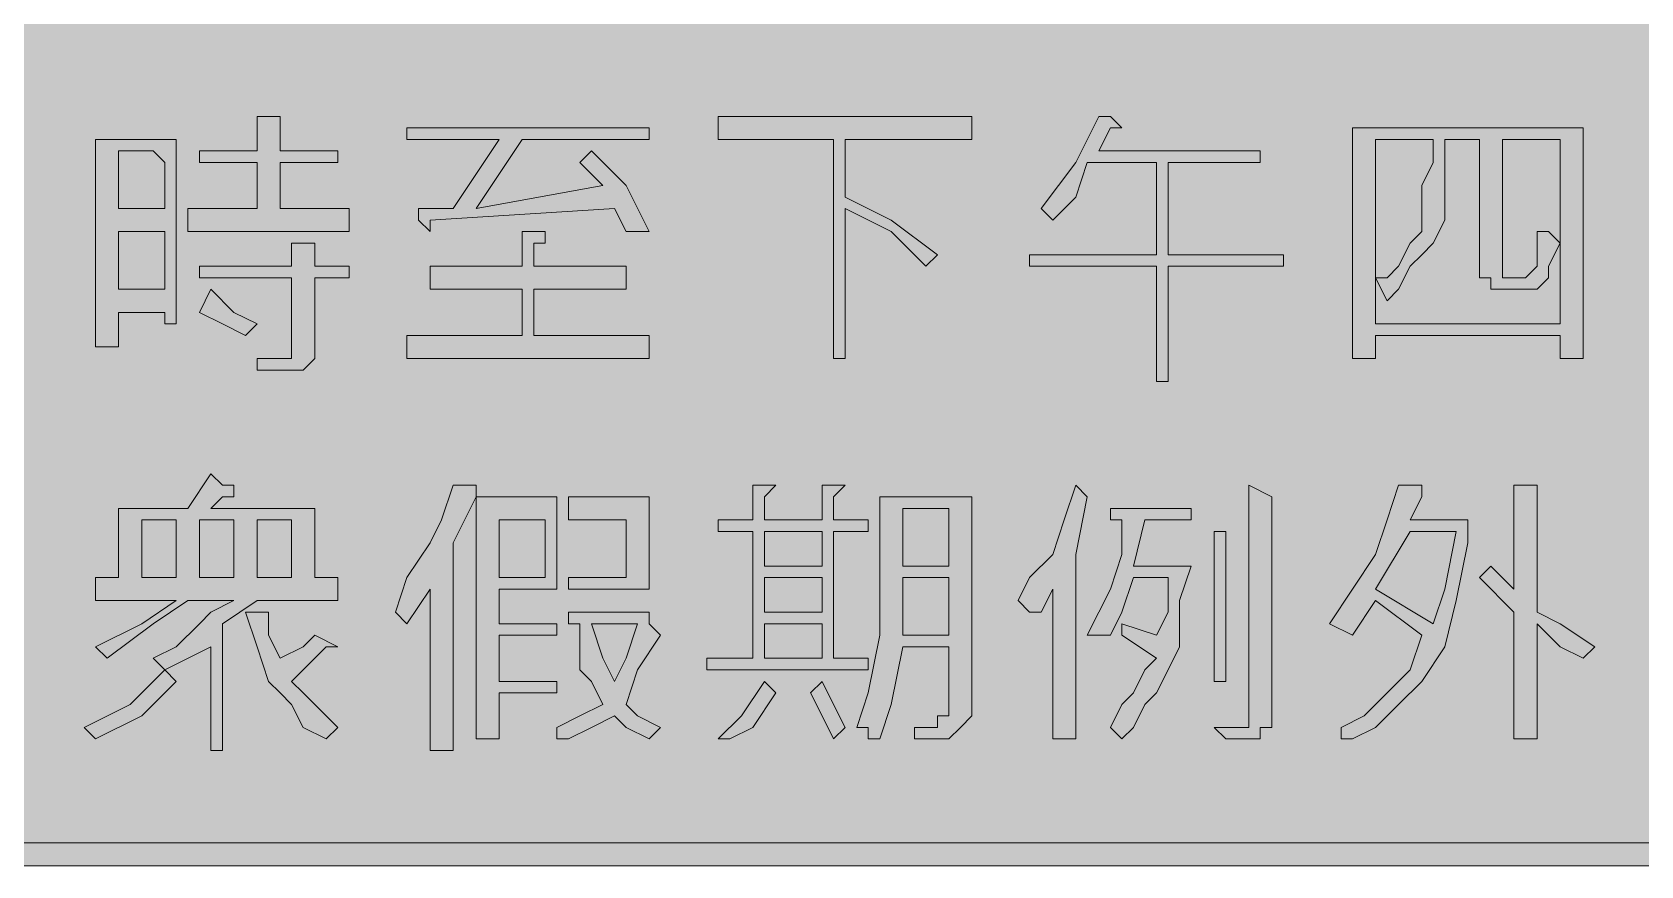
# Model space of a CAD drawing. Header units: metres. Extents: x 11 to 556, y 33 to 238.
# Drawn here: x 280.5 to 447.9, y 34.4 to 121.2 of the extents above; entities that cross this region are included whole.
import ezdxf

# ---------------------------------------------------------------- set-up
doc = ezdxf.new("R2010")
doc.units = ezdxf.units.M
doc.layers.add('FILL_BLACK_000000', color=7, linetype='Continuous', true_color=0x000000)
doc.layers.add('FILL_WHITE_FFFFFF', color=7, linetype='Continuous', true_color=0xffffff)

msp = doc.modelspace()

# ---------------------------------------------------------------- hatches: boundary and pattern name
at = {"layer": 'FILL_BLACK_000000', "true_color": 0x000000}
h = msp.add_hatch(color=7, dxfattribs=at)
h.dxf.hatch_style = 1
h.paths.add_polyline_path([(555.66, 38.81), (555.12, 37.55), (554.35, 36.52), (553.47, 35.6), (552.57, 34.91), (551.67, 34.55), (550.77, 34.42), (549.87, 34.4), (17.07, 34.4), (14.67, 34.55), (13.36, 34.91), (12.77, 35.2), (12.27, 35.6), (11.67, 36.35), (11.26, 37.12), (11.07, 38), (11.07, 40.4), (11.07, 232.4), (11.09, 233.99), (11.22, 235.25), (11.58, 236.28), (12.27, 237.2), (12.67, 237.25), (12.98, 237.39), (13.47, 237.8), (13.96, 238.21), (14.27, 238.35), (14.67, 238.4), (17.07, 238.4), (549.87, 238.4), (550.77, 238.38), (551.67, 238.25), (552.57, 237.89), (553.47, 237.2), (554.35, 236.28), (555.12, 235.25), (555.66, 233.99), (555.82, 233.25), (555.87, 232.4), (555.87, 40.4), (555.82, 39.55), (555.66, 38.81)])
h.paths.add_polyline_path([(550.47, 36.95), (550.88, 37.31), (551.02, 37.6), (551.07, 38), (551.47, 38.05), (551.76, 38.19), (552.12, 38.6), (552.27, 39.2), (552.27, 233.6), (552.27, 234.8), (551.07, 234.8), (551.02, 235.2), (550.88, 235.49), (550.47, 235.85), (549.87, 236), (17.07, 236), (16.23, 235.95), (15.5, 235.79), (14.88, 235.56), (14.37, 235.25), (13.98, 234.89), (13.7, 234.48), (13.53, 234.05), (13.47, 233.6), (13.47, 39.2), (13.62, 38.6), (13.98, 38.19), (14.27, 38.05), (14.67, 38), (14.72, 37.6), (14.88, 37.31), (15.42, 36.95), (16.19, 36.82), (17.07, 36.8), (549.87, 36.8), (550.47, 36.95)], flags=16)
h = msp.add_hatch(color=7, dxfattribs=at)
h.dxf.hatch_style = 1
h.paths.add_polyline_path([(313.47, 101.6), (313.47, 100.4), (296.67, 100.4), (296.67, 101.6), (296.67, 102.8), (303.87, 102.8), (303.87, 107.6), (299.07, 107.6), (297.87, 107.6), (297.87, 108.8), (299.07, 108.8), (303.87, 108.8), (303.87, 112.4), (305.07, 112.4), (306.27, 112.4), (306.27, 111.2), (306.27, 108.8), (312.27, 108.8), (312.27, 107.6), (306.27, 107.6), (306.27, 102.8), (313.47, 102.8), (313.47, 101.6)])
h = msp.add_hatch(color=7, dxfattribs=at)
h.dxf.hatch_style = 1
h.paths.add_polyline_path([(378.27, 112.4), (378.27, 110), (365.07, 110), (365.07, 104), (369.87, 101.6), (374.67, 98), (373.47, 96.8), (369.87, 100.4), (365.07, 102.8), (365.07, 87.2), (363.87, 87.2), (363.87, 110), (351.87, 110), (351.87, 112.4), (378.27, 112.4)])
h = msp.add_hatch(color=7, dxfattribs=at)
h.dxf.hatch_style = 1
h.paths.add_polyline_path([(408.27, 107.6), (398.67, 107.6), (398.67, 98), (410.67, 98), (410.67, 96.8), (398.67, 96.8), (398.67, 84.8), (397.47, 84.8), (397.47, 96.8), (384.27, 96.8), (384.27, 98), (397.47, 98), (397.47, 107.6), (390.27, 107.6), (389.07, 104), (386.67, 101.6), (385.47, 102.8), (389.07, 107.6), (391.47, 112.4), (392.67, 112.4), (393.87, 111.2), (392.67, 111.2), (391.47, 108.8), (408.27, 108.8), (408.27, 107.6)])
h = msp.add_hatch(color=7, dxfattribs=at)
h.dxf.hatch_style = 1
h.paths.add_polyline_path([(338.67, 108.8), (342.27, 105.2), (344.67, 100.4), (342.27, 100.4), (341.07, 102.8), (321.87, 101.6), (321.87, 100.4), (320.67, 101.6), (320.67, 102.8), (324.27, 102.8), (329.07, 110), (319.47, 110), (319.47, 111.2), (344.67, 111.2), (344.67, 110), (331.47, 110), (326.67, 102.8), (339.87, 105.2), (337.47, 107.6), (338.67, 108.8)])
h = msp.add_hatch(color=7, dxfattribs=at)
h.dxf.hatch_style = 1
h.paths.add_polyline_path([(420.27, 87.2), (417.87, 87.2), (417.87, 111.2), (441.87, 111.2), (441.87, 87.2), (439.47, 87.2), (439.47, 89.6), (420.27, 89.6), (420.27, 87.2)])
h.paths.add_polyline_path([(438.27, 95.6), (437.07, 94.4), (432.27, 94.4), (432.27, 95.6), (431.07, 95.6), (431.07, 96.8), (431.07, 110), (427.47, 110), (427.47, 107.6), (427.47, 104), (427.47, 101.6), (426.27, 99.2), (425.07, 98), (423.87, 96.8), (422.67, 94.4), (421.47, 93.2), (420.27, 95.6), (420.27, 90.8), (439.47, 90.8), (439.47, 99.2), (438.27, 96.8), (438.27, 95.6)], flags=16)
h.paths.add_polyline_path([(421.47, 95.6), (422.67, 96.8), (423.87, 99.2), (425.07, 100.4), (425.07, 102.8), (425.07, 105.2), (426.27, 107.6), (426.27, 110), (420.27, 110), (420.27, 95.6), (421.47, 95.6)], flags=16)
h.paths.add_polyline_path([(439.47, 110), (433.47, 110), (433.47, 96.8), (433.47, 95.6), (435.87, 95.6), (437.07, 96.8), (437.07, 100.4), (438.27, 100.4), (439.47, 99.2), (439.47, 110)], flags=16)
h = msp.add_hatch(color=7, dxfattribs=at)
h.dxf.hatch_style = 1
h.paths.add_polyline_path([(295.47, 90.8), (294.27, 90.8), (294.27, 92), (293.07, 92), (289.47, 92), (289.47, 88.4), (287.07, 88.4), (287.07, 110), (295.47, 110), (295.47, 90.8)])
h.paths.add_polyline_path([(294.27, 94.4), (294.27, 100.4), (293.07, 100.4), (289.47, 100.4), (289.47, 94.4), (293.07, 94.4), (294.27, 94.4)], flags=16)
h.paths.add_polyline_path([(294.27, 107.6), (293.07, 108.8), (289.47, 108.8), (289.47, 107.6), (289.47, 102.8), (293.07, 102.8), (294.27, 102.8), (294.27, 107.6)], flags=16)
h = msp.add_hatch(color=7, dxfattribs=at)
h.dxf.hatch_style = 1
h.paths.add_polyline_path([(308.67, 99.2), (309.87, 99.2), (309.87, 96.8), (312.27, 96.8), (313.47, 96.8), (313.47, 95.6), (312.27, 95.6), (309.87, 95.6), (309.87, 94.4), (309.87, 87.2), (308.67, 86), (305.07, 86), (303.87, 86), (303.87, 87.2), (306.27, 87.2), (307.47, 87.2), (307.47, 88.4), (307.47, 94.4), (307.47, 95.6), (297.87, 95.6), (297.87, 96.8), (307.47, 96.8), (307.47, 99.2), (308.67, 99.2)])
h = msp.add_hatch(color=7, dxfattribs=at)
h.dxf.hatch_style = 1
h.paths.add_polyline_path([(344.67, 89.6), (344.67, 87.2), (319.47, 87.2), (319.47, 89.6), (331.47, 89.6), (331.47, 94.4), (321.87, 94.4), (321.87, 96.8), (331.47, 96.8), (331.47, 100.4), (332.67, 100.4), (333.87, 100.4), (333.87, 99.2), (332.67, 99.2), (332.67, 96.8), (342.27, 96.8), (342.27, 94.4), (332.67, 94.4), (332.67, 89.6), (344.67, 89.6)])
h = msp.add_hatch(color=7, dxfattribs=at)
h.dxf.hatch_style = 1
h.paths.add_polyline_path([(301.47, 92), (303.87, 90.8), (302.67, 89.6), (300.27, 90.8), (297.87, 92), (299.07, 94.4), (301.47, 92)])
h = msp.add_hatch(color=7, dxfattribs=at)
h.dxf.hatch_style = 1
h.paths.add_polyline_path([(301.47, 74), (301.47, 72.8), (300.27, 72.8), (299.07, 71.6), (309.87, 71.6), (309.87, 64.4), (312.27, 64.4), (312.27, 62), (303.87, 62), (300.27, 59.6), (300.27, 46.4), (299.07, 46.4), (299.07, 57.2), (294.27, 54.8), (293.07, 56), (295.47, 57.2), (297.87, 59.6), (299.07, 60.8), (301.47, 62), (296.67, 62), (293.07, 59.6), (288.27, 56), (287.07, 57.2), (291.87, 59.6), (295.47, 62), (287.07, 62), (287.07, 64.4), (289.47, 64.4), (289.47, 71.6), (296.67, 71.6), (299.07, 75.2), (300.27, 74), (301.47, 74)])
h.paths.add_polyline_path([(295.47, 64.4), (295.47, 70.4), (291.87, 70.4), (291.87, 64.4), (295.47, 64.4)], flags=16)
h.paths.add_polyline_path([(301.47, 70.4), (297.87, 70.4), (297.87, 64.4), (301.47, 64.4), (301.47, 70.4)], flags=16)
h.paths.add_polyline_path([(303.87, 70.4), (303.87, 64.4), (307.47, 64.4), (307.47, 70.4), (303.87, 70.4)], flags=16)
h = msp.add_hatch(color=7, dxfattribs=at)
h.dxf.hatch_style = 1
h.paths.add_polyline_path([(326.67, 72.8), (324.27, 68), (324.27, 46.4), (321.87, 46.4), (321.87, 63.2), (319.47, 59.6), (318.27, 60.8), (319.47, 64.4), (321.87, 68), (323.07, 70.4), (324.27, 74), (326.67, 74), (326.67, 72.8)])
h = msp.add_hatch(color=7, dxfattribs=at)
h.dxf.hatch_style = 1
h.paths.add_polyline_path([(354.27, 70.4), (355.47, 70.4), (355.47, 74), (356.67, 74), (357.87, 74), (356.67, 72.8), (356.67, 70.4), (362.67, 70.4), (362.67, 74), (363.87, 74), (365.07, 74), (363.87, 72.8), (363.87, 70.4), (365.07, 70.4), (367.47, 70.4), (367.47, 69.2), (365.07, 69.2), (363.87, 69.2), (363.87, 56), (365.07, 56), (366.27, 56), (367.47, 56), (367.47, 54.8), (366.27, 54.8), (351.87, 54.8), (350.67, 54.8), (350.67, 56), (351.87, 56), (354.27, 56), (355.47, 56), (355.47, 69.2), (354.27, 69.2), (351.87, 69.2), (351.87, 70.4), (354.27, 70.4)])
h.paths.add_polyline_path([(362.67, 65.6), (362.67, 69.2), (356.67, 69.2), (356.67, 65.6), (362.67, 65.6)], flags=16)
h.paths.add_polyline_path([(356.67, 64.4), (356.67, 60.8), (362.67, 60.8), (362.67, 64.4), (356.67, 64.4)], flags=16)
h.paths.add_polyline_path([(356.67, 56), (362.67, 56), (362.67, 59.6), (356.67, 59.6), (356.67, 56)], flags=16)
h = msp.add_hatch(color=7, dxfattribs=at)
h.dxf.hatch_style = 1
h.paths.add_polyline_path([(389.07, 47.6), (386.67, 47.6), (386.67, 63.2), (385.47, 60.8), (384.27, 60.8), (383.07, 62), (384.27, 64.4), (386.67, 66.8), (387.87, 70.4), (389.07, 74), (390.27, 72.8), (389.07, 66.8), (389.07, 47.6)])
h = msp.add_hatch(color=7, dxfattribs=at)
h.dxf.hatch_style = 1
h.paths.add_polyline_path([(409.47, 48.8), (408.27, 48.8), (408.27, 47.6), (407.07, 47.6), (404.67, 47.6), (403.47, 48.8), (404.67, 48.8), (405.87, 48.8), (407.07, 48.8), (407.07, 50), (407.07, 51.2), (407.07, 74), (409.47, 72.8), (409.47, 50), (409.47, 48.8)])
h = msp.add_hatch(color=7, dxfattribs=at)
h.dxf.hatch_style = 1
h.paths.add_polyline_path([(425.07, 58.4), (420.27, 62), (417.87, 58.4), (415.47, 59.6), (417.87, 63.2), (420.27, 66.8), (421.47, 70.4), (422.67, 74), (425.07, 74), (425.07, 72.8), (423.87, 70.4), (428.67, 70.4), (429.87, 70.4), (429.87, 69.2), (429.87, 68), (428.67, 62), (427.47, 57.2), (425.07, 53.6), (422.67, 51.2), (420.27, 48.8), (417.87, 47.6), (416.67, 47.6), (416.67, 48.8), (419.07, 50), (421.47, 52.4), (423.87, 54.8), (425.07, 58.4)])
h.paths.add_polyline_path([(420.27, 63.2), (426.27, 59.6), (427.47, 63.2), (428.67, 69.2), (423.87, 69.2), (420.27, 63.2)], flags=16)
h = msp.add_hatch(color=7, dxfattribs=at)
h.dxf.hatch_style = 1
h.paths.add_polyline_path([(434.67, 63.2), (434.67, 74), (437.07, 74), (437.07, 60.8), (439.47, 59.6), (443.07, 57.2), (441.87, 56), (439.47, 57.2), (437.07, 59.6), (437.07, 47.6), (434.67, 47.6), (434.67, 60.8), (431.07, 64.4), (432.27, 65.6), (434.67, 63.2)])
h = msp.add_hatch(color=7, dxfattribs=at)
h.dxf.hatch_style = 1
h.paths.add_polyline_path([(335.07, 53.6), (335.07, 52.4), (329.07, 52.4), (329.07, 47.6), (326.67, 47.6), (326.67, 72.8), (335.07, 72.8), (335.07, 63.2), (329.07, 63.2), (329.07, 59.6), (335.07, 59.6), (335.07, 58.4), (329.07, 58.4), (329.07, 53.6), (335.07, 53.6)])
h.paths.add_polyline_path([(329.07, 64.4), (333.87, 64.4), (333.87, 70.4), (329.07, 70.4), (329.07, 64.4)], flags=16)
h = msp.add_hatch(color=7, dxfattribs=at)
h.dxf.hatch_style = 1
h.paths.add_polyline_path([(344.67, 63.2), (336.27, 63.2), (336.27, 64.4), (342.27, 64.4), (342.27, 70.4), (336.27, 70.4), (336.27, 72.8), (344.67, 72.8), (344.67, 63.2)])
h = msp.add_hatch(color=7, dxfattribs=at)
h.dxf.hatch_style = 1
h.paths.add_polyline_path([(368.67, 47.6), (367.47, 47.6), (367.47, 48.8), (366.27, 48.8), (367.47, 52.4), (368.67, 58.4), (368.67, 65.6), (368.67, 72.8), (378.27, 72.8), (378.27, 52.4), (378.27, 50), (377.07, 48.8), (375.87, 47.6), (373.47, 47.6), (372.27, 47.6), (372.27, 48.8), (373.47, 48.8), (374.67, 48.8), (374.67, 50), (375.87, 50), (375.87, 51.2), (375.87, 57.2), (371.07, 57.2), (369.87, 51.2), (368.67, 47.6)])
h.paths.add_polyline_path([(375.87, 64.4), (371.07, 64.4), (371.07, 58.4), (375.87, 58.4), (375.87, 64.4)], flags=16)
h.paths.add_polyline_path([(371.07, 71.6), (371.07, 65.6), (375.87, 65.6), (375.87, 71.6), (371.07, 71.6)], flags=16)
h = msp.add_hatch(color=7, dxfattribs=at)
h.dxf.hatch_style = 1
h.paths.add_polyline_path([(392.67, 71.6), (401.07, 71.6), (401.07, 70.4), (396.27, 70.4), (395.07, 65.6), (401.07, 65.6), (399.87, 62), (399.87, 57.2), (398.67, 54.8), (397.47, 52.4), (396.27, 51.2), (395.07, 48.8), (393.87, 47.6), (392.67, 48.8), (393.87, 51.2), (395.07, 52.4), (396.27, 54.8), (397.47, 56), (393.87, 58.4), (393.87, 59.6), (397.47, 58.4), (398.67, 60.8), (398.67, 64.4), (395.07, 64.4), (393.87, 60.8), (392.67, 58.4), (391.47, 58.4), (390.27, 58.4), (391.47, 60.8), (392.67, 63.2), (393.87, 66.8), (393.87, 70.4), (392.67, 70.4), (392.67, 71.6)])
h = msp.add_hatch(color=7, dxfattribs=at)
h.dxf.hatch_style = 1
h.paths.add_polyline_path([(404.67, 53.6), (403.47, 53.6), (403.47, 69.2), (404.67, 69.2), (404.67, 53.6)])
h = msp.add_hatch(color=7, dxfattribs=at)
h.dxf.hatch_style = 1
h.paths.add_polyline_path([(308.67, 48.8), (307.47, 51.2), (306.27, 52.4), (305.07, 53.6), (303.87, 57.2), (302.67, 60.8), (305.07, 60.8), (305.07, 58.4), (306.27, 56), (308.67, 57.2), (309.87, 58.4), (312.27, 57.2), (311.07, 57.2), (307.47, 53.6), (308.67, 52.4), (309.87, 51.2), (311.07, 50), (312.27, 48.8), (311.07, 47.6), (308.67, 48.8)])
h = msp.add_hatch(color=7, dxfattribs=at)
h.dxf.hatch_style = 1
h.paths.add_polyline_path([(337.47, 54.8), (337.47, 57.2), (337.47, 59.6), (336.27, 59.6), (336.27, 60.8), (343.47, 60.8), (344.67, 60.8), (344.67, 59.6), (345.87, 58.4), (343.47, 54.8), (342.27, 51.2), (343.47, 50), (345.87, 48.8), (344.67, 47.6), (342.27, 48.8), (341.07, 50), (338.67, 48.8), (336.27, 47.6), (335.07, 47.6), (335.07, 48.8), (337.47, 50), (339.87, 51.2), (338.67, 53.6), (337.47, 54.8)])
h.paths.add_polyline_path([(339.87, 56), (341.07, 53.6), (342.27, 56), (343.47, 59.6), (338.67, 59.6), (339.87, 56)], flags=16)
h = msp.add_hatch(color=7, dxfattribs=at)
h.dxf.hatch_style = 1
h.paths.add_polyline_path([(290.67, 51.2), (294.27, 54.8), (295.47, 53.6), (291.87, 50), (287.07, 47.6), (285.87, 48.8), (290.67, 51.2)])
h = msp.add_hatch(color=7, dxfattribs=at)
h.dxf.hatch_style = 1
h.paths.add_polyline_path([(354.27, 50), (356.67, 53.6), (357.87, 52.4), (355.47, 48.8), (353.07, 47.6), (351.87, 47.6), (354.27, 50)])
h = msp.add_hatch(color=7, dxfattribs=at)
h.dxf.hatch_style = 1
h.paths.add_polyline_path([(362.67, 50), (361.47, 52.4), (362.67, 53.6), (363.87, 51.2), (365.07, 48.8), (363.87, 47.6), (362.67, 50)])
at = {"layer": 'FILL_WHITE_FFFFFF', "true_color": 0xffffff}
h = msp.add_hatch(color=7, dxfattribs=at)
h.dxf.hatch_style = 1
h.paths.add_polyline_path([(549.87, 236), (550.75, 235.79), (551.52, 235.25), (552.06, 234.48), (552.27, 233.6), (552.27, 39.2), (552.12, 38.6), (551.76, 38.19), (551.47, 38.05), (551.07, 38), (551.02, 37.6), (550.88, 37.31), (550.47, 36.95), (549.87, 36.8), (17.07, 36.8), (16.19, 36.82), (15.42, 36.95), (14.88, 37.31), (14.72, 37.6), (14.67, 38), (14.27, 38.05), (13.98, 38.19), (13.62, 38.6), (13.47, 39.2), (13.47, 233.6), (13.62, 234.2), (13.98, 234.61), (14.27, 234.75), (14.67, 234.8), (14.72, 235.2), (14.88, 235.49), (15.42, 235.85), (16.19, 235.98), (17.07, 236), (549.87, 236)])

# ---------------------------------------------------------------- linework, layer by layer
at = {"layer": 'FILL_BLACK_000000', "lineweight": 0, "true_color": 0x000000}
for points in [[(17.07, 238.4), (549.87, 238.4), (550.77, 238.38), (551.67, 238.25), (552.57, 237.89), (553.47, 237.2), (554.35, 236.28), (555.12, 235.25), (555.66, 233.99), (555.82, 233.25), (555.87, 232.4), (555.87, 40.4), (555.82, 39.55), (555.66, 38.81), (555.12, 37.55), (554.35, 36.52), (553.47, 35.6), (552.57, 34.91), (551.67, 34.55), (550.77, 34.42), (549.87, 34.4), (17.07, 34.4)], [(17.07, 36.8), (549.87, 36.8), (550.47, 36.95), (550.88, 37.31), (551.02, 37.6), (551.07, 38), (551.47, 38.05), (551.76, 38.19), (552.12, 38.6), (552.27, 39.2), (552.27, 233.6), (552.27, 234.8), (551.07, 234.8), (551.02, 235.2), (550.88, 235.49), (550.47, 235.85), (549.87, 236), (17.07, 236)]]:
    msp.add_lwpolyline(points, dxfattribs=at)
for points in [[(313.47, 101.6), (313.47, 100.4), (296.67, 100.4), (296.67, 101.6), (296.67, 102.8), (303.87, 102.8), (303.87, 107.6), (299.07, 107.6), (297.87, 107.6), (297.87, 108.8), (299.07, 108.8), (303.87, 108.8), (303.87, 112.4), (305.07, 112.4), (306.27, 112.4), (306.27, 111.2), (306.27, 108.8), (312.27, 108.8), (312.27, 107.6), (306.27, 107.6), (306.27, 102.8), (313.47, 102.8)], [(378.27, 112.4), (378.27, 110), (365.07, 110), (365.07, 104), (369.87, 101.6), (374.67, 98), (373.47, 96.8), (369.87, 100.4), (365.07, 102.8), (365.07, 87.2), (363.87, 87.2), (363.87, 110), (351.87, 110), (351.87, 112.4)], [(408.27, 107.6), (398.67, 107.6), (398.67, 98), (410.67, 98), (410.67, 96.8), (398.67, 96.8), (398.67, 84.8), (397.47, 84.8), (397.47, 96.8), (384.27, 96.8), (384.27, 98), (397.47, 98), (397.47, 107.6), (390.27, 107.6), (389.07, 104), (386.67, 101.6), (385.47, 102.8), (389.07, 107.6), (391.47, 112.4), (392.67, 112.4), (393.87, 111.2), (392.67, 111.2), (391.47, 108.8), (408.27, 108.8)], [(338.67, 108.8), (342.27, 105.2), (344.67, 100.4), (342.27, 100.4), (341.07, 102.8), (321.87, 101.6), (321.87, 100.4), (320.67, 101.6), (320.67, 102.8), (324.27, 102.8), (329.07, 110), (319.47, 110), (319.47, 111.2), (344.67, 111.2), (344.67, 110), (331.47, 110), (326.67, 102.8), (339.87, 105.2), (337.47, 107.6)], [(420.27, 87.2), (417.87, 87.2), (417.87, 111.2), (441.87, 111.2), (441.87, 87.2), (439.47, 87.2), (439.47, 89.6), (420.27, 89.6)], [(295.47, 90.8), (294.27, 90.8), (294.27, 92), (293.07, 92), (289.47, 92), (289.47, 88.4), (287.07, 88.4), (287.07, 110), (295.47, 110)], [(438.27, 95.6), (437.07, 94.4), (432.27, 94.4), (432.27, 95.6), (431.07, 95.6), (431.07, 96.8), (431.07, 110), (427.47, 110), (427.47, 107.6), (427.47, 104), (427.47, 101.6), (426.27, 99.2), (425.07, 98), (423.87, 96.8), (422.67, 94.4), (421.47, 93.2), (420.27, 95.6), (420.27, 90.8), (439.47, 90.8), (439.47, 99.2), (438.27, 96.8)], [(421.47, 95.6), (422.67, 96.8), (423.87, 99.2), (425.07, 100.4), (425.07, 102.8), (425.07, 105.2), (426.27, 107.6), (426.27, 110), (420.27, 110), (420.27, 95.6)], [(439.47, 110), (433.47, 110), (433.47, 96.8), (433.47, 95.6), (435.87, 95.6), (437.07, 96.8), (437.07, 100.4), (438.27, 100.4), (439.47, 99.2)], [(294.27, 107.6), (293.07, 108.8), (289.47, 108.8), (289.47, 107.6), (289.47, 102.8), (293.07, 102.8), (294.27, 102.8)], [(294.27, 94.4), (294.27, 100.4), (293.07, 100.4), (289.47, 100.4), (289.47, 94.4), (293.07, 94.4)], [(308.67, 99.2), (309.87, 99.2), (309.87, 96.8), (312.27, 96.8), (313.47, 96.8), (313.47, 95.6), (312.27, 95.6), (309.87, 95.6), (309.87, 94.4), (309.87, 87.2), (308.67, 86), (305.07, 86), (303.87, 86), (303.87, 87.2), (306.27, 87.2), (307.47, 87.2), (307.47, 88.4), (307.47, 94.4), (307.47, 95.6), (297.87, 95.6), (297.87, 96.8), (307.47, 96.8), (307.47, 99.2)], [(344.67, 89.6), (344.67, 87.2), (319.47, 87.2), (319.47, 89.6), (331.47, 89.6), (331.47, 94.4), (321.87, 94.4), (321.87, 96.8), (331.47, 96.8), (331.47, 100.4), (332.67, 100.4), (333.87, 100.4), (333.87, 99.2), (332.67, 99.2), (332.67, 96.8), (342.27, 96.8), (342.27, 94.4), (332.67, 94.4), (332.67, 89.6)], [(301.47, 92), (303.87, 90.8), (302.67, 89.6), (300.27, 90.8), (297.87, 92), (299.07, 94.4)], [(301.47, 74), (301.47, 72.8), (300.27, 72.8), (299.07, 71.6), (309.87, 71.6), (309.87, 64.4), (312.27, 64.4), (312.27, 62), (303.87, 62), (300.27, 59.6), (300.27, 46.4), (299.07, 46.4), (299.07, 57.2), (294.27, 54.8), (293.07, 56), (295.47, 57.2), (297.87, 59.6), (299.07, 60.8), (301.47, 62), (296.67, 62), (293.07, 59.6), (288.27, 56), (287.07, 57.2), (291.87, 59.6), (295.47, 62), (287.07, 62), (287.07, 64.4), (289.47, 64.4), (289.47, 71.6), (296.67, 71.6), (299.07, 75.2), (300.27, 74)], [(326.67, 72.8), (324.27, 68), (324.27, 46.4), (321.87, 46.4), (321.87, 63.2), (319.47, 59.6), (318.27, 60.8), (319.47, 64.4), (321.87, 68), (323.07, 70.4), (324.27, 74), (326.67, 74)], [(354.27, 70.4), (355.47, 70.4), (355.47, 74), (356.67, 74), (357.87, 74), (356.67, 72.8), (356.67, 70.4), (362.67, 70.4), (362.67, 74), (363.87, 74), (365.07, 74), (363.87, 72.8), (363.87, 70.4), (365.07, 70.4), (367.47, 70.4), (367.47, 69.2), (365.07, 69.2), (363.87, 69.2), (363.87, 56), (365.07, 56), (366.27, 56), (367.47, 56), (367.47, 54.8), (366.27, 54.8), (351.87, 54.8), (350.67, 54.8), (350.67, 56), (351.87, 56), (354.27, 56), (355.47, 56), (355.47, 69.2), (354.27, 69.2), (351.87, 69.2), (351.87, 70.4)], [(389.07, 47.6), (386.67, 47.6), (386.67, 63.2), (385.47, 60.8), (384.27, 60.8), (383.07, 62), (384.27, 64.4), (386.67, 66.8), (387.87, 70.4), (389.07, 74), (390.27, 72.8), (389.07, 66.8)], [(409.47, 48.8), (408.27, 48.8), (408.27, 47.6), (407.07, 47.6), (404.67, 47.6), (403.47, 48.8), (404.67, 48.8), (405.87, 48.8), (407.07, 48.8), (407.07, 50), (407.07, 51.2), (407.07, 74), (409.47, 72.8), (409.47, 50)], [(425.07, 58.4), (420.27, 62), (417.87, 58.4), (415.47, 59.6), (417.87, 63.2), (420.27, 66.8), (421.47, 70.4), (422.67, 74), (425.07, 74), (425.07, 72.8), (423.87, 70.4), (428.67, 70.4), (429.87, 70.4), (429.87, 69.2), (429.87, 68), (428.67, 62), (427.47, 57.2), (425.07, 53.6), (422.67, 51.2), (420.27, 48.8), (417.87, 47.6), (416.67, 47.6), (416.67, 48.8), (419.07, 50), (421.47, 52.4), (423.87, 54.8)], [(434.67, 63.2), (434.67, 74), (437.07, 74), (437.07, 60.8), (439.47, 59.6), (443.07, 57.2), (441.87, 56), (439.47, 57.2), (437.07, 59.6), (437.07, 47.6), (434.67, 47.6), (434.67, 60.8), (431.07, 64.4), (432.27, 65.6)], [(335.07, 53.6), (335.07, 52.4), (329.07, 52.4), (329.07, 47.6), (326.67, 47.6), (326.67, 72.8), (335.07, 72.8), (335.07, 63.2), (329.07, 63.2), (329.07, 59.6), (335.07, 59.6), (335.07, 58.4), (329.07, 58.4), (329.07, 53.6)], [(344.67, 63.2), (336.27, 63.2), (336.27, 64.4), (342.27, 64.4), (342.27, 70.4), (336.27, 70.4), (336.27, 72.8), (344.67, 72.8)], [(368.67, 47.6), (367.47, 47.6), (367.47, 48.8), (366.27, 48.8), (367.47, 52.4), (368.67, 58.4), (368.67, 65.6), (368.67, 72.8), (378.27, 72.8), (378.27, 52.4), (378.27, 50), (377.07, 48.8), (375.87, 47.6), (373.47, 47.6), (372.27, 47.6), (372.27, 48.8), (373.47, 48.8), (374.67, 48.8), (374.67, 50), (375.87, 50), (375.87, 51.2), (375.87, 57.2), (371.07, 57.2), (369.87, 51.2)], [(295.47, 64.4), (295.47, 70.4), (291.87, 70.4), (291.87, 64.4)], [(301.47, 70.4), (297.87, 70.4), (297.87, 64.4), (301.47, 64.4)], [(303.87, 70.4), (303.87, 64.4), (307.47, 64.4), (307.47, 70.4)], [(329.07, 64.4), (333.87, 64.4), (333.87, 70.4), (329.07, 70.4)], [(371.07, 71.6), (371.07, 65.6), (375.87, 65.6), (375.87, 71.6)], [(392.67, 71.6), (401.07, 71.6), (401.07, 70.4), (396.27, 70.4), (395.07, 65.6), (401.07, 65.6), (399.87, 62), (399.87, 57.2), (398.67, 54.8), (397.47, 52.4), (396.27, 51.2), (395.07, 48.8), (393.87, 47.6), (392.67, 48.8), (393.87, 51.2), (395.07, 52.4), (396.27, 54.8), (397.47, 56), (393.87, 58.4), (393.87, 59.6), (397.47, 58.4), (398.67, 60.8), (398.67, 64.4), (395.07, 64.4), (393.87, 60.8), (392.67, 58.4), (391.47, 58.4), (390.27, 58.4), (391.47, 60.8), (392.67, 63.2), (393.87, 66.8), (393.87, 70.4), (392.67, 70.4)], [(362.67, 65.6), (362.67, 69.2), (356.67, 69.2), (356.67, 65.6)], [(404.67, 53.6), (403.47, 53.6), (403.47, 69.2), (404.67, 69.2)], [(420.27, 63.2), (426.27, 59.6), (427.47, 63.2), (428.67, 69.2), (423.87, 69.2)], [(356.67, 64.4), (356.67, 60.8), (362.67, 60.8), (362.67, 64.4)], [(375.87, 64.4), (371.07, 64.4), (371.07, 58.4), (375.87, 58.4)], [(308.67, 48.8), (307.47, 51.2), (306.27, 52.4), (305.07, 53.6), (303.87, 57.2), (302.67, 60.8), (305.07, 60.8), (305.07, 58.4), (306.27, 56), (308.67, 57.2), (309.87, 58.4), (312.27, 57.2), (311.07, 57.2), (307.47, 53.6), (308.67, 52.4), (309.87, 51.2), (311.07, 50), (312.27, 48.8), (311.07, 47.6)], [(337.47, 54.8), (337.47, 57.2), (337.47, 59.6), (336.27, 59.6), (336.27, 60.8), (343.47, 60.8), (344.67, 60.8), (344.67, 59.6), (345.87, 58.4), (343.47, 54.8), (342.27, 51.2), (343.47, 50), (345.87, 48.8), (344.67, 47.6), (342.27, 48.8), (341.07, 50), (338.67, 48.8), (336.27, 47.6), (335.07, 47.6), (335.07, 48.8), (337.47, 50), (339.87, 51.2), (338.67, 53.6)], [(339.87, 56), (341.07, 53.6), (342.27, 56), (343.47, 59.6), (338.67, 59.6)], [(356.67, 56), (362.67, 56), (362.67, 59.6), (356.67, 59.6)], [(290.67, 51.2), (294.27, 54.8), (295.47, 53.6), (291.87, 50), (287.07, 47.6), (285.87, 48.8)], [(354.27, 50), (356.67, 53.6), (357.87, 52.4), (355.47, 48.8), (353.07, 47.6), (351.87, 47.6)], [(362.67, 50), (361.47, 52.4), (362.67, 53.6), (363.87, 51.2), (365.07, 48.8), (363.87, 47.6)]]:
    msp.add_lwpolyline(points, close=True, dxfattribs=at)
at = {"layer": 'FILL_WHITE_FFFFFF', "lineweight": 0, "true_color": 0xffffff}
msp.add_lwpolyline([(17.07, 236), (549.87, 236), (550.75, 235.79), (551.52, 235.25), (552.06, 234.48), (552.27, 233.6), (552.27, 39.2), (552.12, 38.6), (551.76, 38.19), (551.47, 38.05), (551.07, 38), (551.02, 37.6), (550.88, 37.31), (550.47, 36.95), (549.87, 36.8), (17.07, 36.8)], dxfattribs=at)

doc.saveas('drawing.dxf')
